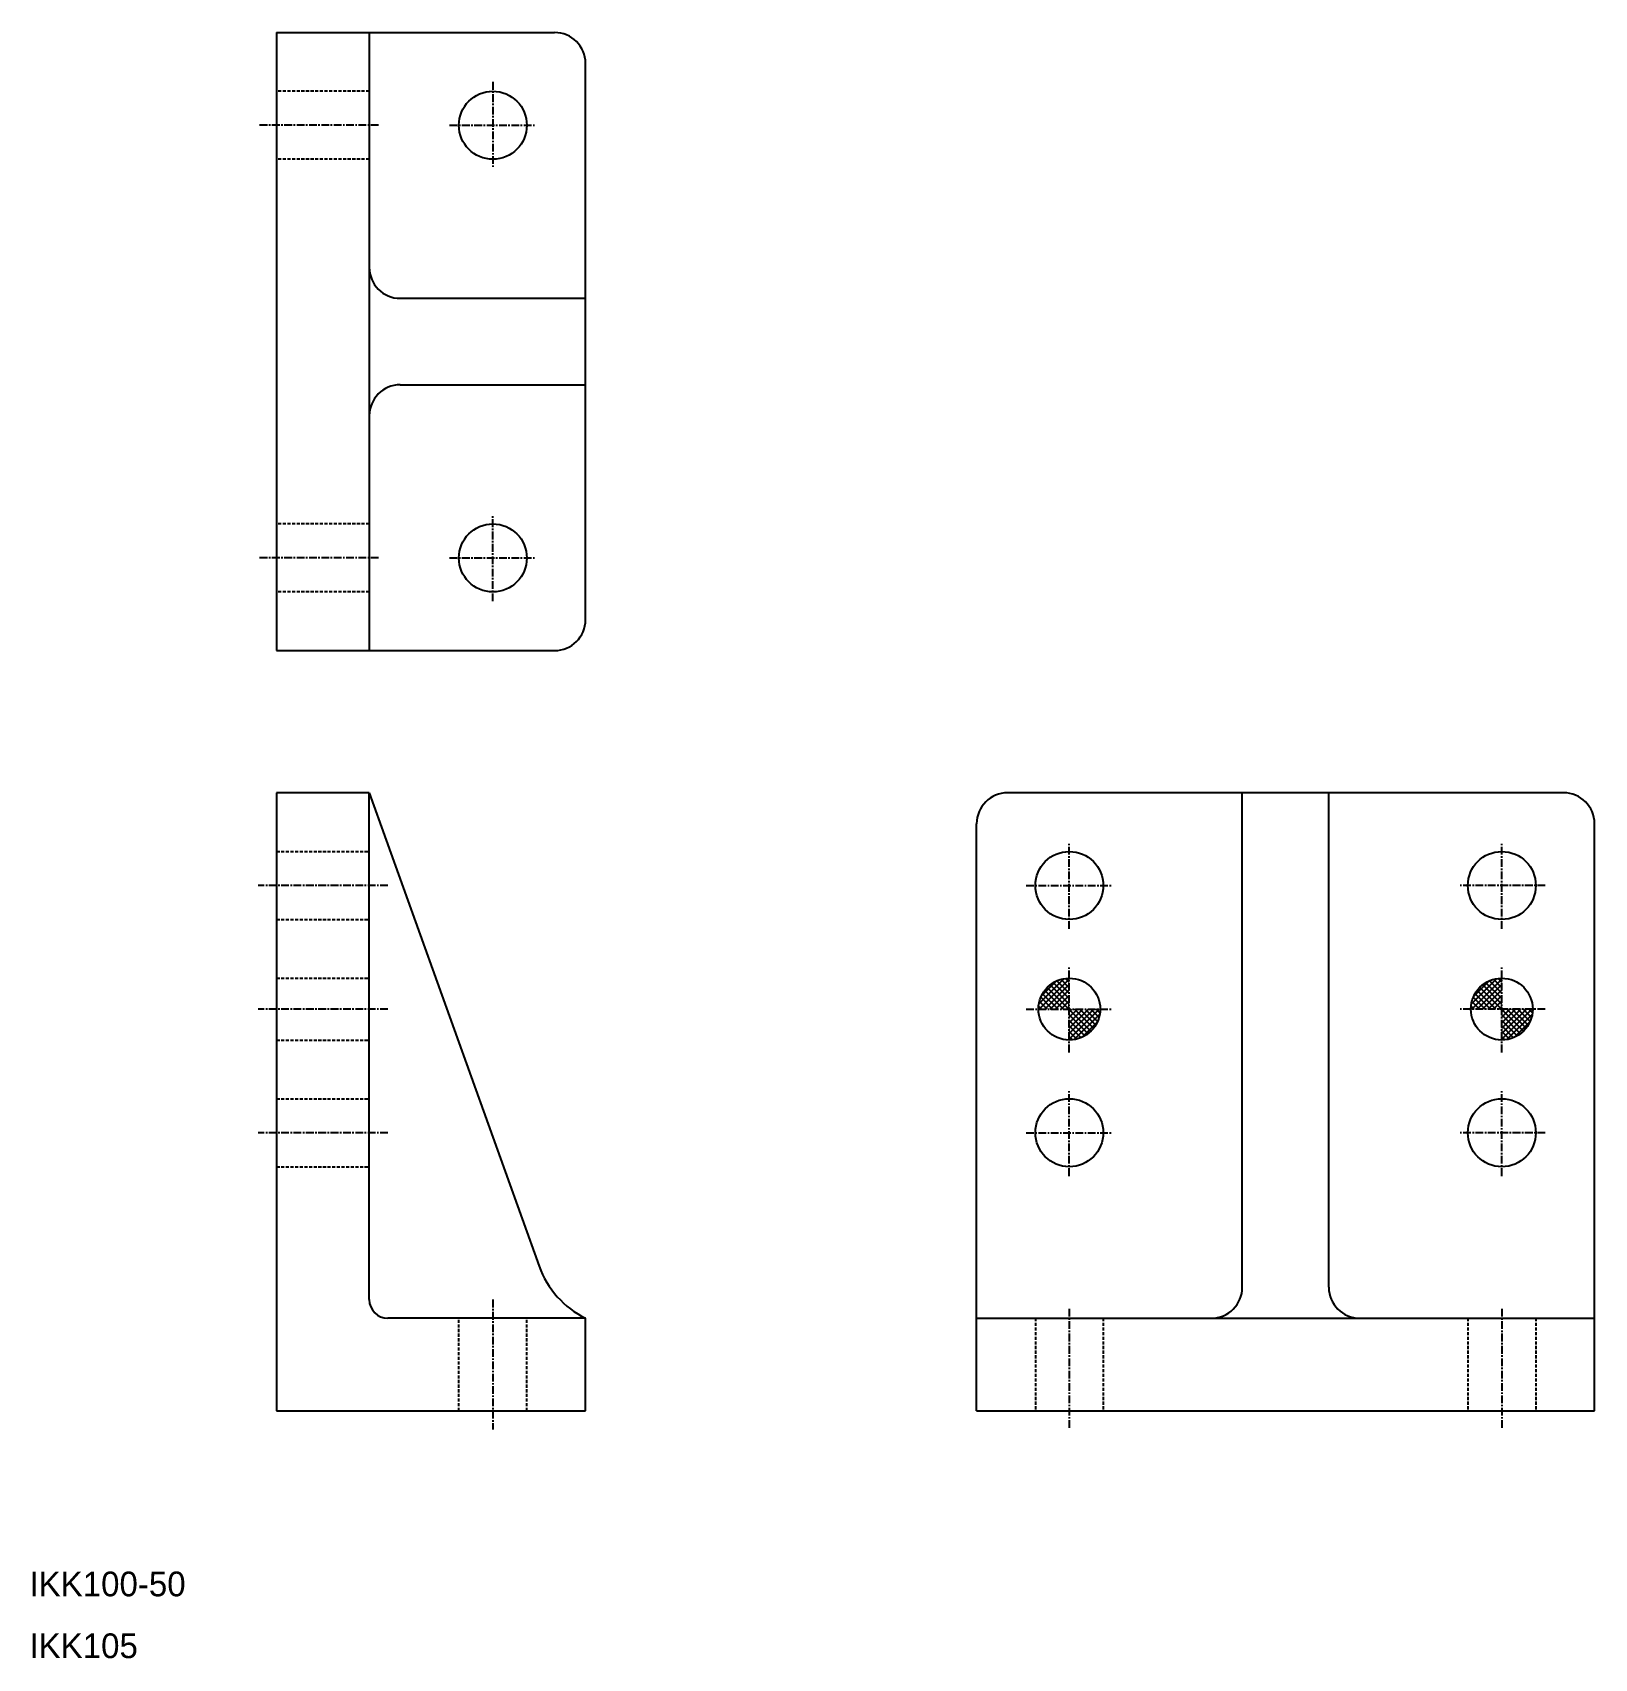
# Model space of a CAD drawing. Extents: x 10 to 263, y 10 to 273.
import ezdxf

# ---------------------------------------------------------------- set-up
doc = ezdxf.new("R2010")
doc.units = 0
doc.linetypes.add('CENTER', pattern=[2, 1.25, -0.25, 0.25, -0.25])
doc.linetypes.add('DASHED', pattern=[0.75, 0.5, -0.25])
doc.layers.get('0').update_dxf_attribs({"linetype": 'CONTINUOUS'})
doc.layers.add('CENTER', color=1, linetype='CENTER')

# ---------------------------------------------------------------- blocks, each defined once
blk = doc.blocks.new('*X3')
at = {"color": 0, "linetype": 'CONTINUOUS'}
for p, q in [((-4.93, 0.83), (-0.83, 4.93)), ((-4.87, 0), (0, 4.87)), ((-4.53, 2.11), (-2.11, 4.53)), ((-3.99, 0), (0, 3.99)), ((-0.95, 0), (-3.98, 3.03)), ((-0.07, 0), (-3.57, 3.5)), ((-3.11, 0), (0, 3.11)), ((0, 0.82), (-3.1, 3.92)), ((0, 1.7), (-2.58, 4.28)), ((0, 2.59), (-2, 4.58)), ((0, 3.47), (-1.35, 4.82)), ((0, 4.35), (-0.61, 4.96)), ((-4.48, 0), (-4.98, 0.49)), ((-3.6, 0), (-4.84, 1.24)), ((-2.72, 0), (-4.62, 1.91)), ((-1.83, 0), (-4.33, 2.5)), ((-2.22, 0), (0, 2.22)), ((-1.34, 0), (0, 1.34)), ((-0.45, 0), (0, 0.45)), ((0, -4.85), (4.85, 0)), ((0, -3.97), (3.97, 0)), ((0, -3.08), (3.08, 0)), ((0, -2.2), (2.2, 0)), ((0, -1.31), (1.31, 0)), ((0, -0.43), (0.43, 0)), ((3.92, -3.1), (0.82, 0)), ((4.28, -2.58), (1.7, 0)), ((4.58, -2), (2.59, 0)), ((4.82, -1.35), (3.47, 0)), ((4.96, -0.61), (4.35, 0)), ((3.5, -3.57), (0, -0.07)), ((3.03, -3.98), (0, -0.95)), ((2.5, -4.33), (0, -1.83)), ((0.8, -4.94), (4.94, -0.8)), ((2.06, -4.56), (4.56, -2.06)), ((1.91, -4.62), (0, -2.72)), ((1.24, -4.84), (0, -3.6)), ((0.49, -4.98), (0, -4.48))]:
    blk.add_line(p, q, dxfattribs=at)
blk = doc.blocks.new('KNOCK')
at = {"color": 7, "linetype": 'CONTINUOUS'}
blk.add_blockref('*X3', (0, 0), dxfattribs=at)

msp = doc.modelspace()

# ---------------------------------------------------------------- linework, layer by layer
at = {"color": 7, "linetype": 'CONTINUOUS'}
for p, q in [((50, 273), (95, 273)), ((50, 273), (50, 173)), ((65, 273), (65, 173)), ((100, 178), (100, 268)), ((70, 230), (100, 230)), ((70, 216), (100, 216)), ((50, 173), (95, 173)), ((50, 150), (50, 50)), ((65, 150), (50, 150)), ((65, 150), (92.5, 73.39)), ((65, 68), (65, 150)), ((258.3, 150), (168.3, 150)), ((206.3, 70), (206.3, 150)), ((220.3, 70), (220.3, 150)), ((163.3, 50), (163.3, 145)), ((263.3, 50), (263.3, 145)), ((100, 65), (68, 65)), ((100, 50), (100, 65)), ((163.3, 65), (263.3, 65)), ((50, 50), (100, 50)), ((163.3, 50), (263.3, 50))]:
    msp.add_line(p, q, dxfattribs=at)
at = {"color": 3, "linetype": 'DASHED'}
for p, q in [((65, 263.5), (50, 263.5)), ((65, 252.5), (50, 252.5)), ((65, 193.5), (50, 193.5)), ((65, 182.5), (50, 182.5)), ((50, 140.5), (65, 140.5)), ((50, 129.5), (65, 129.5)), ((50, 120), (65, 120)), ((50, 110), (65, 110)), ((50, 100.5), (65, 100.5)), ((50, 89.5), (65, 89.5)), ((79.5, 50), (79.5, 65)), ((90.5, 50), (90.5, 65)), ((172.8, 65), (172.8, 50)), ((183.8, 65), (183.8, 50)), ((242.8, 65), (242.8, 50)), ((253.8, 65), (253.8, 50))]:
    msp.add_line(p, q, dxfattribs=at)
at = {"color": 7, "linetype": 'CONTINUOUS'}
for centre, radius in [((85, 258), 5.5), ((85, 188), 5.5), ((178.3, 135), 5.5), ((248.3, 135), 5.5), ((178.3, 115), 5), ((248.3, 115), 5), ((178.3, 95), 5.5), ((248.3, 95), 5.5)]:
    msp.add_circle(centre, radius, dxfattribs=at)
for centre, radius, start, end in [((95, 268), 5, 0, 90), ((70, 235), 5, 180, 270), ((70, 211), 5, 90, 180), ((95, 178), 5, 270, 0), ((168.3, 145), 5, 90, 180), ((258.3, 145), 5, 0, 90), ((106.62, 78.46), 15, 199.7469, 243.8199), ((201.3, 70), 5, 270, 0), ((225.3, 70), 5, 180, 270), ((68, 68), 3, 180, 270)]:
    msp.add_arc(centre, radius, start, end, dxfattribs=at)
at = {"layer": 'CENTER', "color": 1, "linetype": 'CENTER'}
for p, q in [((85, 265), (85, 251)), ((66.5, 258), (47, 258)), ((78, 258), (92, 258)), ((85, 181), (85, 195)), ((66.5, 188), (47, 188)), ((78, 188), (92, 188)), ((178.3, 128), (178.3, 142)), ((248.3, 128), (248.3, 142)), ((68, 135), (47, 135)), ((171.3, 135), (185.3, 135)), ((255.3, 135), (241.3, 135)), ((178.3, 108), (178.3, 122)), ((248.3, 108), (248.3, 122)), ((68, 115), (47, 115)), ((171.3, 115), (185.3, 115)), ((255.3, 115), (241.3, 115)), ((178.3, 88), (178.3, 102)), ((248.3, 88), (248.3, 102)), ((68, 95), (47, 95)), ((171.3, 95), (185.3, 95)), ((255.3, 95), (241.3, 95)), ((85, 68), (85, 47)), ((178.3, 66.5), (178.3, 47)), ((248.3, 66.5), (248.3, 47))]:
    msp.add_line(p, q, dxfattribs=at)

# ---------------------------------------------------------------- block references
at = {"color": 7, "linetype": 'CONTINUOUS'}
for p in [(178.3, 115), (248.3, 115)]:
    msp.add_blockref('KNOCK', p, dxfattribs=at)

# ---------------------------------------------------------------- texts
for s, p in [('IKK100-50', (10, 20)), ('IKK105', (10, 10))]:
    msp.add_text(s, height=4, dxfattribs=at).set_placement(p)

doc.saveas('drawing.dxf')
